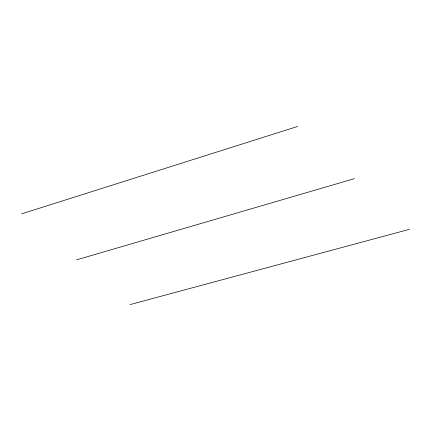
<?xml version="1.0" encoding="UTF-8"?>
<svg xmlns="http://www.w3.org/2000/svg" width="431" height="431" viewBox="0 0 431 431"><rect width="100%" height="100%" fill="white"/><g stroke="black" fill="none" stroke-linecap="round" stroke-linejoin="round"><path stroke-width="0.65" d="M21.55 213.878L297.762 126.412M76.567 259.855L354.454 178.649M130.087 304.588L409.45 229.324"/></g></svg>
